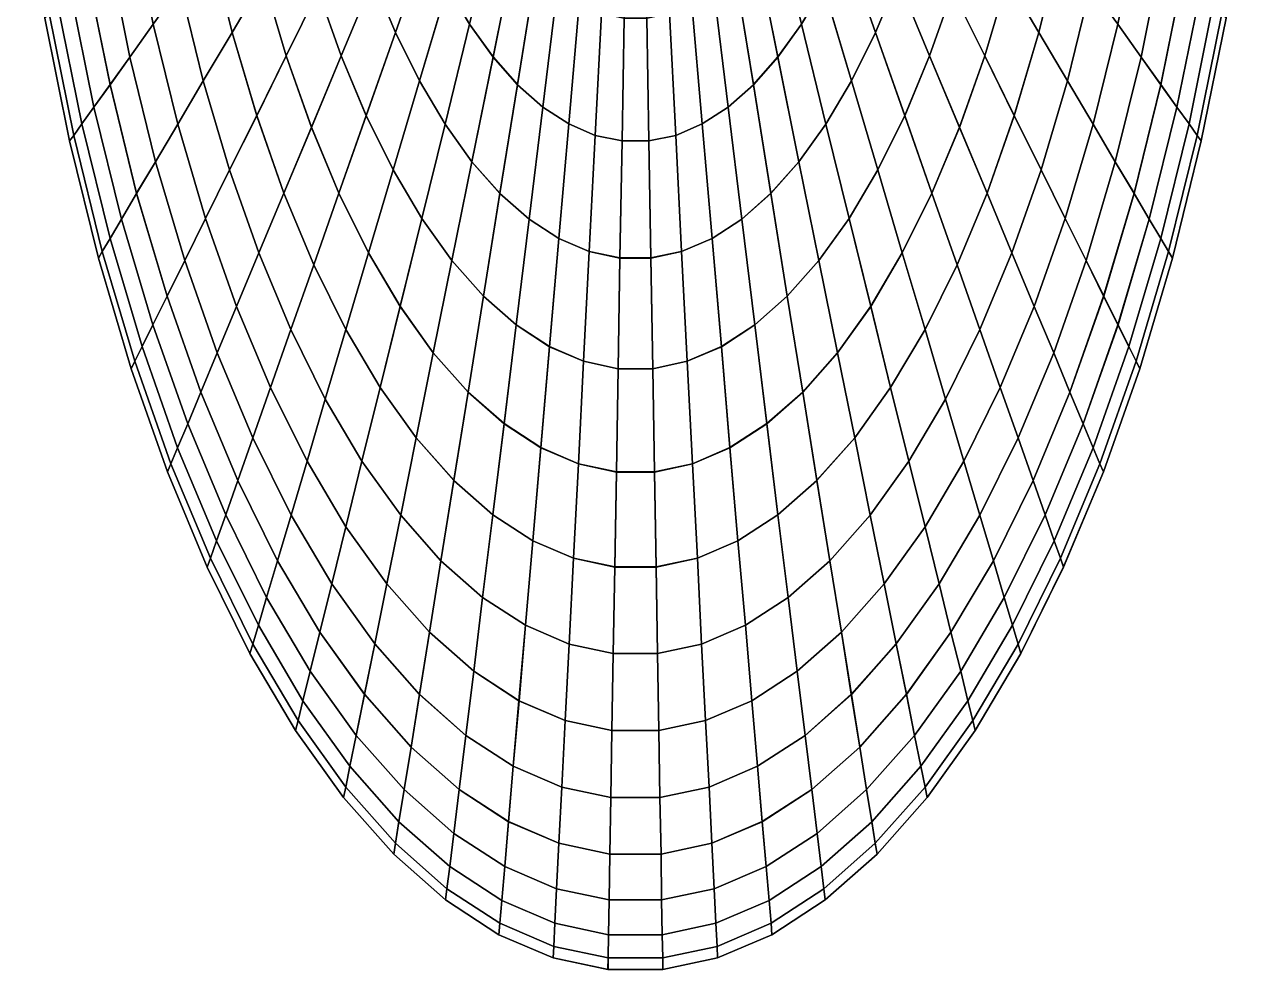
# Model space of a CAD drawing. Extents: x 1.41 to 2.01, y -0.74 to 0.76.
# Drawn here: x 1.426 to 1.992, y -0.737 to -0.299 of the extents above; entities that cross this region are included whole.
import ezdxf

# ---------------------------------------------------------------- set-up
doc = ezdxf.new("R2010")
doc.units = 0
doc.layers.add('HEART', color=12, linetype='CONTINUOUS')

msp = doc.modelspace()

# ---------------------------------------------------------------- meshes
at = {"layer": 'HEART'}
mesh = msp.add_polyface(dxfattribs=at)
corners = [(1.5528, -0.2517, 1.1195), (1.537, -0.2785, 1.171), (1.5475, -0.3139, 1.1912), (1.5623, -0.2839, 1.1388), (1.5277, -0.241, 1.1486), (1.5124, -0.2624, 1.2002), (1.5224, -0.3031, 1.2235), (1.5338, -0.3416, 1.2442), (1.5464, -0.3774, 1.2622), (1.5591, -0.347, 1.2089), (1.4984, -0.2819, 1.2528), (1.5091, -0.3255, 1.2767), (1.5213, -0.3667, 1.2976), (1.4892, -0.2362, 1.2262), (1.4762, -0.2509, 1.2789), (1.486, -0.2993, 1.3061), (1.4973, -0.3455, 1.3304), (1.5102, -0.3891, 1.3514), (1.4649, -0.2637, 1.3322), (1.4751, -0.3145, 1.3599), (1.487, -0.3629, 1.3845), (1.4553, -0.2745, 1.3859), (1.466, -0.3273, 1.414), (1.4783, -0.3776, 1.4386), (1.4476, -0.2832, 1.4397), (1.4585, -0.3376, 1.4681), (1.4713, -0.3894, 1.4927), (1.4385, -0.2268, 1.4084), (1.4325, -0.2321, 1.4616), (1.4417, -0.2899, 1.4933), (1.4529, -0.3454, 1.5218), (1.4284, -0.2357, 1.5145), (1.4378, -0.2943, 1.5464), (1.4492, -0.3507, 1.575), (1.4264, -0.2375, 1.5666), (1.4358, -0.2965, 1.5985), (1.4473, -0.3533, 1.6272), (1.4264, -0.2375, 1.6175), (1.4358, -0.2965, 1.6495), (1.4473, -0.3533, 1.6781), (1.4284, -0.2357, 1.6669), (1.4378, -0.2943, 1.6988), (1.4492, -0.3507, 1.7274), (1.4325, -0.2321, 1.7145), (1.4417, -0.2898, 1.7461), (1.4529, -0.3454, 1.7746), (1.4476, -0.2832, 1.7911), (1.4585, -0.3376, 1.8195), (1.4553, -0.2745, 1.8333), (1.466, -0.3272, 1.8615), (1.4783, -0.3775, 1.886), (1.4713, -0.3894, 1.844), (1.4649, -0.2637, 1.8724), (1.4751, -0.3145, 1.9002), (1.487, -0.3629, 1.9247), (1.4762, -0.2509, 1.908), (1.486, -0.2993, 1.9353), (1.4973, -0.3455, 1.9596), (1.4892, -0.2362, 1.9398), (1.4984, -0.2819, 1.9663), (1.5091, -0.3255, 1.9902), (1.5213, -0.3667, 2.0112), (1.5102, -0.3891, 1.9806), (1.5124, -0.2624, 1.993), (1.5224, -0.3031, 2.0163), (1.5338, -0.3415, 2.037), (1.5277, -0.2409, 2.0149), (1.537, -0.2784, 2.0373), (1.5475, -0.3139, 2.0575), (1.5591, -0.3469, 2.0753), (1.5464, -0.3774, 2.055), (1.5528, -0.2517, 2.0531), (1.5623, -0.2838, 2.0724)]
mesh.append_faces([[corners[k] for k in face] for face in [(0, 1, 2, 3), (4, 5, 6, 1), (1, 6, 7, 2), (2, 7, 8, 9), (5, 10, 11, 6), (6, 11, 12, 7), (13, 14, 15, 10), (10, 15, 16, 11), (11, 16, 17, 12), (14, 18, 19, 15), (15, 19, 20, 16), (18, 21, 22, 19), (19, 22, 23, 20), (21, 24, 25, 22), (22, 25, 26, 23), (27, 28, 29, 24), (24, 29, 30, 25), (28, 31, 32, 29), (29, 32, 33, 30), (31, 34, 35, 32), (32, 35, 36, 33), (34, 37, 38, 35), (35, 38, 39, 36), (37, 40, 41, 38), (38, 41, 42, 39), (40, 43, 44, 41), (41, 44, 45, 42), (44, 46, 47, 45), (46, 48, 49, 47), (47, 49, 50, 51), (48, 52, 53, 49), (49, 53, 54, 50), (52, 55, 56, 53), (53, 56, 57, 54), (55, 58, 59, 56), (56, 59, 60, 57), (57, 60, 61, 62), (59, 63, 64, 60), (60, 64, 65, 61), (63, 66, 67, 64), (64, 67, 68, 65), (65, 68, 69, 70), (67, 71, 72, 68)]])
mesh = msp.add_polyface(dxfattribs=at)
corners = [(1.6797, -0.2268, 0.9972), (1.6728, -0.2833, 1.0538), (1.6829, -0.2899, 1.0578), (1.6879, -0.2321, 1.0008), (1.6933, -0.2943, 1.0605), (1.6963, -0.2357, 1.0032), (1.7037, -0.2965, 1.0618), (1.7047, -0.2375, 1.0043), (1.7142, -0.2965, 1.0618), (1.7132, -0.2375, 1.0043), (1.6355, -0.2362, 1.0241), (1.622, -0.282, 1.0774), (1.6323, -0.2993, 1.0878), (1.6442, -0.2509, 1.0336), (1.6431, -0.3145, 1.0966), (1.6533, -0.2637, 1.0417), (1.6544, -0.3273, 1.1038), (1.6629, -0.2745, 1.0484), (1.6661, -0.3376, 1.1096), (1.6781, -0.3454, 1.1139), (1.6904, -0.3507, 1.1167), (1.7028, -0.3533, 1.1181), (1.6033, -0.241, 1.0519), (1.5877, -0.2785, 1.1036), (1.598, -0.3031, 1.1181), (1.6123, -0.2624, 1.0654), (1.6091, -0.3255, 1.1309), (1.6209, -0.3455, 1.1418), (1.6333, -0.3629, 1.1509), (1.6463, -0.3776, 1.1583), (1.5783, -0.2517, 1.0872), (1.5623, -0.2839, 1.1388), (1.5729, -0.3139, 1.156), (1.5845, -0.3416, 1.1712), (1.5969, -0.3667, 1.1842), (1.6102, -0.3891, 1.1952), (1.5475, -0.3139, 1.1912), (1.5591, -0.347, 1.2089), (1.5718, -0.3774, 1.2243), (1.5475, -0.3139, 2.0575), (1.5623, -0.2838, 2.0724), (1.5729, -0.3139, 2.0897), (1.5591, -0.3469, 2.0753), (1.5845, -0.3415, 2.1048), (1.5718, -0.3774, 2.0907), (1.5783, -0.2517, 2.0814), (1.5877, -0.2784, 2.0978), (1.598, -0.3031, 2.1124), (1.6091, -0.3255, 2.1251), (1.5969, -0.3667, 2.1179), (1.6209, -0.3455, 2.136), (1.6102, -0.3891, 2.1289), (1.6033, -0.2409, 2.0995), (1.6123, -0.2624, 2.113), (1.622, -0.2819, 2.125), (1.6323, -0.2993, 2.1354), (1.6431, -0.3144, 2.1442), (1.6333, -0.3629, 2.1451), (1.6544, -0.3272, 2.1515), (1.6463, -0.3775, 2.1525), (1.6355, -0.2362, 2.1176), (1.6442, -0.2509, 2.127), (1.6533, -0.2637, 2.1352), (1.6629, -0.2745, 2.1419), (1.6728, -0.2832, 2.1473), (1.6661, -0.3376, 2.1572), (1.6829, -0.2898, 2.1513), (1.6781, -0.3454, 2.1615), (1.6933, -0.2943, 2.154), (1.6904, -0.3507, 2.1643), (1.7037, -0.2965, 2.1553), (1.7028, -0.3533, 2.1657), (1.6879, -0.2321, 2.1322), (1.6963, -0.2357, 2.1346), (1.7047, -0.2375, 2.1358), (1.7132, -0.2375, 2.1358), (1.7142, -0.2965, 2.1553)]
mesh.append_faces([[corners[k] for k in face] for face in [(0, 1, 2, 3), (3, 2, 4, 5), (5, 4, 6, 7), (7, 6, 8, 9), (10, 11, 12, 13), (13, 12, 14, 15), (15, 14, 16, 17), (17, 16, 18, 1), (1, 18, 19, 2), (2, 19, 20, 4), (4, 20, 21, 6), (22, 23, 24, 25), (25, 24, 26, 11), (11, 26, 27, 12), (12, 27, 28, 14), (14, 28, 29, 16), (30, 31, 32, 23), (23, 32, 33, 24), (24, 33, 34, 26), (26, 34, 35, 27), (31, 36, 37, 32), (32, 37, 38, 33), (39, 40, 41, 42), (42, 41, 43, 44), (40, 45, 46, 41), (41, 46, 47, 43), (43, 47, 48, 49), (49, 48, 50, 51), (46, 52, 53, 47), (47, 53, 54, 48), (48, 54, 55, 50), (50, 55, 56, 57), (57, 56, 58, 59), (54, 60, 61, 55), (55, 61, 62, 56), (56, 62, 63, 58), (58, 63, 64, 65), (65, 64, 66, 67), (67, 66, 68, 69), (69, 68, 70, 71), (66, 72, 73, 68), (68, 73, 74, 70), (70, 74, 75, 76)]])
mesh = msp.add_polyface(dxfattribs=at)
corners = [(1.7132, -0.2375, 1.0043), (1.7142, -0.2965, 1.0618), (1.7247, -0.2943, 1.0605), (1.7217, -0.2357, 1.0032), (1.735, -0.2899, 1.0578), (1.73, -0.2321, 1.0008), (1.7452, -0.2833, 1.0538), (1.7382, -0.2268, 0.9972), (1.7037, -0.2965, 1.0618), (1.7028, -0.3533, 1.1181), (1.7152, -0.3533, 1.1181), (1.7276, -0.3507, 1.1167), (1.7398, -0.3454, 1.1139), (1.7518, -0.3376, 1.1096), (1.7635, -0.3273, 1.1038), (1.755, -0.2745, 1.0484), (1.7748, -0.3145, 1.0966), (1.7646, -0.2637, 1.0417), (1.7857, -0.2993, 1.0878), (1.7738, -0.2509, 1.0336), (1.796, -0.282, 1.0774), (1.7825, -0.2362, 1.0241), (1.7582, -0.3894, 1.1641), (1.7716, -0.3776, 1.1583), (1.7846, -0.3629, 1.1509), (1.7971, -0.3455, 1.1418), (1.8089, -0.3255, 1.1309), (1.82, -0.3031, 1.1181), (1.8056, -0.2624, 1.0654), (1.8303, -0.2785, 1.1036), (1.8146, -0.241, 1.0519), (1.8078, -0.3891, 1.1952), (1.821, -0.3667, 1.1842), (1.8335, -0.3416, 1.1712), (1.845, -0.3139, 1.156), (1.8556, -0.2839, 1.1388), (1.8397, -0.2517, 1.0872), (1.8461, -0.3774, 1.2243), (1.8588, -0.347, 1.209), (1.8461, -0.3774, 2.0907), (1.8335, -0.3415, 2.1048), (1.845, -0.3139, 2.0897), (1.8588, -0.3469, 2.0753), (1.8078, -0.3891, 2.1289), (1.797, -0.3455, 2.136), (1.8089, -0.3255, 2.1251), (1.821, -0.3667, 2.1179), (1.82, -0.3031, 2.1124), (1.8303, -0.2784, 2.0978), (1.8397, -0.2517, 2.0814), (1.8556, -0.2838, 2.0724), (1.7582, -0.3894, 2.1583), (1.7518, -0.3376, 2.1572), (1.7635, -0.3272, 2.1515), (1.7716, -0.3775, 2.1525), (1.7748, -0.3144, 2.1442), (1.7846, -0.3629, 2.1451), (1.7857, -0.2993, 2.1354), (1.796, -0.2819, 2.125), (1.8056, -0.2624, 2.113), (1.8146, -0.2409, 2.0995), (1.7028, -0.3533, 2.1657), (1.7037, -0.2965, 2.1553), (1.7142, -0.2965, 2.1553), (1.7152, -0.3533, 2.1657), (1.7247, -0.2943, 2.154), (1.7276, -0.3507, 2.1643), (1.735, -0.2898, 2.1513), (1.7398, -0.3454, 2.1615), (1.7452, -0.2832, 2.1473), (1.755, -0.2745, 2.1419), (1.7646, -0.2637, 2.1352), (1.7738, -0.2509, 2.127), (1.7824, -0.2362, 2.1176), (1.7132, -0.2375, 2.1358), (1.7217, -0.2357, 2.1346), (1.73, -0.2321, 2.1322)]
mesh.append_faces([[corners[k] for k in face] for face in [(0, 1, 2, 3), (3, 2, 4, 5), (5, 4, 6, 7), (8, 9, 10, 1), (1, 10, 11, 2), (2, 11, 12, 4), (4, 12, 13, 6), (6, 13, 14, 15), (15, 14, 16, 17), (17, 16, 18, 19), (19, 18, 20, 21), (13, 22, 23, 14), (14, 23, 24, 16), (16, 24, 25, 18), (18, 25, 26, 20), (20, 26, 27, 28), (28, 27, 29, 30), (25, 31, 32, 26), (26, 32, 33, 27), (27, 33, 34, 29), (29, 34, 35, 36), (33, 37, 38, 34), (39, 40, 41, 42), (43, 44, 45, 46), (46, 45, 47, 40), (40, 47, 48, 41), (41, 48, 49, 50), (51, 52, 53, 54), (54, 53, 55, 56), (56, 55, 57, 44), (44, 57, 58, 45), (45, 58, 59, 47), (47, 59, 60, 48), (61, 62, 63, 64), (64, 63, 65, 66), (66, 65, 67, 68), (68, 67, 69, 52), (52, 69, 70, 53), (53, 70, 71, 55), (55, 71, 72, 57), (57, 72, 73, 58), (63, 74, 75, 65), (65, 75, 76, 67)]])
mesh = msp.add_polyface(dxfattribs=at)
corners = [(1.845, -0.3139, 1.156), (1.8588, -0.347, 1.209), (1.8705, -0.3139, 1.1912), (1.8556, -0.2839, 1.1388), (1.881, -0.2785, 1.171), (1.8651, -0.2517, 1.1195), (1.8716, -0.3774, 1.2622), (1.8842, -0.3416, 1.2442), (1.8956, -0.3031, 1.2235), (1.9056, -0.2624, 1.2002), (1.8902, -0.241, 1.1486), (1.8966, -0.3667, 1.2976), (1.9088, -0.3255, 1.2767), (1.9195, -0.2819, 1.2528), (1.9077, -0.3891, 1.3514), (1.9206, -0.3455, 1.3304), (1.932, -0.2993, 1.3061), (1.9418, -0.2509, 1.2789), (1.9288, -0.2362, 1.2263), (1.9309, -0.3629, 1.3845), (1.9428, -0.3145, 1.3599), (1.9531, -0.2637, 1.3322), (1.9396, -0.3776, 1.4386), (1.952, -0.3273, 1.414), (1.9626, -0.2745, 1.3859), (1.9594, -0.3376, 1.4681), (1.9704, -0.2832, 1.4397), (1.965, -0.3454, 1.5218), (1.9762, -0.2899, 1.4933), (1.9688, -0.3507, 1.575), (1.9801, -0.2943, 1.5464), (1.9895, -0.2357, 1.5145), (1.9855, -0.2321, 1.4616), (1.9706, -0.3533, 1.6272), (1.9821, -0.2965, 1.5985), (1.9916, -0.2375, 1.5666), (1.9706, -0.3533, 1.6781), (1.9821, -0.2965, 1.6495), (1.9916, -0.2375, 1.6175), (1.9688, -0.3507, 1.7274), (1.9801, -0.2943, 1.6988), (1.9895, -0.2357, 1.6669), (1.965, -0.3454, 1.7747), (1.9762, -0.2898, 1.7461), (1.9855, -0.2321, 1.7145), (1.9594, -0.3376, 1.8195), (1.9704, -0.2832, 1.7911), (1.9466, -0.3894, 1.844), (1.9396, -0.3775, 1.886), (1.952, -0.3272, 1.8615), (1.9626, -0.2745, 1.8333), (1.9309, -0.3629, 1.9247), (1.9428, -0.3145, 1.9002), (1.9531, -0.2637, 1.8724), (1.9206, -0.3455, 1.9596), (1.932, -0.2993, 1.9353), (1.9418, -0.2509, 1.908), (1.9077, -0.3891, 1.9806), (1.8966, -0.3667, 2.0112), (1.9088, -0.3255, 1.9902), (1.9195, -0.2819, 1.9663), (1.9288, -0.2362, 1.9398), (1.8842, -0.3415, 2.037), (1.8956, -0.3031, 2.0163), (1.9056, -0.2624, 1.993), (1.8716, -0.3774, 2.055), (1.8588, -0.3469, 2.0753), (1.8705, -0.3139, 2.0575), (1.881, -0.2784, 2.0373), (1.8902, -0.2409, 2.0149), (1.845, -0.3139, 2.0897), (1.8556, -0.2838, 2.0724), (1.8651, -0.2517, 2.0531)]
mesh.append_faces([[corners[k] for k in face] for face in [(0, 1, 2, 3), (3, 2, 4, 5), (1, 6, 7, 2), (2, 7, 8, 4), (4, 8, 9, 10), (7, 11, 12, 8), (8, 12, 13, 9), (11, 14, 15, 12), (12, 15, 16, 13), (13, 16, 17, 18), (15, 19, 20, 16), (16, 20, 21, 17), (19, 22, 23, 20), (20, 23, 24, 21), (23, 25, 26, 24), (25, 27, 28, 26), (27, 29, 30, 28), (28, 30, 31, 32), (29, 33, 34, 30), (30, 34, 35, 31), (33, 36, 37, 34), (34, 37, 38, 35), (36, 39, 40, 37), (37, 40, 41, 38), (39, 42, 43, 40), (40, 43, 44, 41), (42, 45, 46, 43), (47, 48, 49, 45), (45, 49, 50, 46), (48, 51, 52, 49), (49, 52, 53, 50), (51, 54, 55, 52), (52, 55, 56, 53), (57, 58, 59, 54), (54, 59, 60, 55), (55, 60, 61, 56), (58, 62, 63, 59), (59, 63, 64, 60), (65, 66, 67, 62), (62, 67, 68, 63), (63, 68, 69, 64), (66, 70, 71, 67), (67, 71, 72, 68)]])
mesh = msp.add_polyface(dxfattribs=at)
corners = [(1.6544, -0.3273, 1.1038), (1.6463, -0.3776, 1.1583), (1.6598, -0.3894, 1.1641), (1.6661, -0.3376, 1.1096), (1.6736, -0.3984, 1.1684), (1.6781, -0.3454, 1.1139), (1.6876, -0.4044, 1.1712), (1.6904, -0.3507, 1.1167), (1.7018, -0.4075, 1.1726), (1.7028, -0.3533, 1.1181), (1.6209, -0.3455, 1.1418), (1.6102, -0.3891, 1.1952), (1.6241, -0.4086, 1.2043), (1.6333, -0.3629, 1.1509), (1.6387, -0.4251, 1.2116), (1.6538, -0.4384, 1.2172), (1.6693, -0.4485, 1.2213), (1.685, -0.4552, 1.224), (1.701, -0.4586, 1.2253), (1.717, -0.4586, 1.2253), (1.7161, -0.4075, 1.1726), (1.5845, -0.3416, 1.1712), (1.5718, -0.3774, 1.2243), (1.5855, -0.4051, 1.2373), (1.5969, -0.3667, 1.1842), (1.6001, -0.4298, 1.2481), (1.6155, -0.4513, 1.2568), (1.6316, -0.4694, 1.2637), (1.6482, -0.4841, 1.2689), (1.6652, -0.4952, 1.2726), (1.5602, -0.4105, 1.2774), (1.5751, -0.4405, 1.2901), (1.5909, -0.4673, 1.3003), (1.6076, -0.4906, 1.3084), (1.5496, -0.4405, 1.3305), (1.5655, -0.4727, 1.3425), (1.5825, -0.5013, 1.3521), (1.5496, -0.4405, 2.044), (1.5602, -0.4105, 2.0702), (1.5751, -0.4405, 2.0829), (1.5655, -0.4727, 2.0561), (1.5909, -0.4673, 2.0931), (1.5825, -0.5013, 2.0656), (1.5718, -0.3774, 2.0907), (1.5855, -0.4051, 2.1037), (1.6001, -0.4297, 2.1144), (1.6155, -0.4512, 2.1232), (1.6076, -0.4906, 2.1013), (1.5845, -0.3415, 2.1048), (1.5969, -0.3667, 2.1179), (1.6102, -0.3891, 2.1289), (1.6241, -0.4086, 2.138), (1.6387, -0.425, 2.1452), (1.6316, -0.4694, 2.13), (1.6538, -0.4384, 2.1509), (1.6482, -0.484, 2.1352), (1.6693, -0.4484, 2.155), (1.6652, -0.4951, 2.139), (1.6209, -0.3455, 2.136), (1.6333, -0.3629, 2.1451), (1.6463, -0.3775, 2.1525), (1.6598, -0.3894, 2.1583), (1.6736, -0.3984, 2.1626), (1.6876, -0.4044, 2.1654), (1.685, -0.4552, 2.1576), (1.7018, -0.4074, 2.1668), (1.701, -0.4586, 2.1589), (1.6544, -0.3272, 2.1515), (1.6661, -0.3376, 2.1572), (1.6781, -0.3454, 2.1615), (1.6904, -0.3507, 2.1643), (1.7028, -0.3533, 2.1657)]
mesh.append_faces([[corners[k] for k in face] for face in [(0, 1, 2, 3), (3, 2, 4, 5), (5, 4, 6, 7), (7, 6, 8, 9), (10, 11, 12, 13), (13, 12, 14, 1), (1, 14, 15, 2), (2, 15, 16, 4), (4, 16, 17, 6), (6, 17, 18, 8), (8, 18, 19, 20), (21, 22, 23, 24), (24, 23, 25, 11), (11, 25, 26, 12), (12, 26, 27, 14), (14, 27, 28, 15), (15, 28, 29, 16), (22, 30, 31, 23), (23, 31, 32, 25), (25, 32, 33, 26), (30, 34, 35, 31), (31, 35, 36, 32), (37, 38, 39, 40), (40, 39, 41, 42), (38, 43, 44, 39), (39, 44, 45, 41), (41, 45, 46, 47), (43, 48, 49, 44), (44, 49, 50, 45), (45, 50, 51, 46), (46, 51, 52, 53), (53, 52, 54, 55), (55, 54, 56, 57), (50, 58, 59, 51), (51, 59, 60, 52), (52, 60, 61, 54), (54, 61, 62, 56), (56, 62, 63, 64), (64, 63, 65, 66), (60, 67, 68, 61), (61, 68, 69, 62), (62, 69, 70, 63), (63, 70, 71, 65)]])
mesh = msp.add_polyface(dxfattribs=at)
corners = [(1.8461, -0.3774, 1.2243), (1.8578, -0.4105, 1.2774), (1.8716, -0.3774, 1.2622), (1.8588, -0.347, 1.209), (1.8683, -0.4405, 1.3305), (1.8831, -0.4051, 1.3156), (1.8966, -0.3667, 1.2976), (1.8842, -0.3416, 1.2442), (1.8524, -0.4727, 1.3425), (1.8609, -0.5013, 1.3947), (1.8777, -0.4673, 1.3834), (1.8934, -0.4298, 1.369), (1.9077, -0.3891, 1.3514), (1.886, -0.4906, 1.4363), (1.9024, -0.4512, 1.4226), (1.9174, -0.4086, 1.4053), (1.9309, -0.3629, 1.3845), (1.9206, -0.3455, 1.3304), (1.9099, -0.4694, 1.476), (1.9256, -0.425, 1.4593), (1.9396, -0.3776, 1.4386), (1.9161, -0.4841, 1.5294), (1.9322, -0.4384, 1.5131), (1.9466, -0.3894, 1.4927), (1.9594, -0.3376, 1.4681), (1.952, -0.3273, 1.414), (1.9207, -0.4952, 1.5824), (1.9371, -0.4484, 1.5665), (1.9519, -0.3984, 1.5464), (1.965, -0.3454, 1.5218), (1.9405, -0.4552, 1.6195), (1.9555, -0.4044, 1.5994), (1.9688, -0.3507, 1.575), (1.9422, -0.4586, 1.6715), (1.9573, -0.4075, 1.6516), (1.9706, -0.3533, 1.6272), (1.9422, -0.4586, 1.7225), (1.9573, -0.4075, 1.7025), (1.9706, -0.3533, 1.6781), (1.9405, -0.4552, 1.7719), (1.9555, -0.4044, 1.7519), (1.9688, -0.3507, 1.7274), (1.9371, -0.4484, 1.8194), (1.9519, -0.3984, 1.7992), (1.965, -0.3454, 1.7747), (1.9207, -0.4952, 1.8353), (1.9161, -0.4841, 1.8808), (1.9321, -0.4384, 1.8645), (1.9466, -0.3894, 1.844), (1.9594, -0.3376, 1.8195), (1.9099, -0.4694, 1.9235), (1.9255, -0.425, 1.9067), (1.9396, -0.3775, 1.886), (1.9024, -0.4512, 1.9628), (1.9174, -0.4086, 1.9456), (1.9309, -0.3629, 1.9247), (1.8859, -0.4906, 1.9765), (1.8777, -0.4673, 2.0126), (1.8934, -0.4298, 1.9982), (1.9077, -0.3891, 1.9806), (1.9206, -0.3455, 1.9596), (1.8609, -0.5013, 2.0239), (1.8524, -0.4727, 2.0561), (1.8683, -0.4405, 2.044), (1.8831, -0.4051, 2.0291), (1.8966, -0.3667, 2.0112), (1.8578, -0.4105, 2.0702), (1.8716, -0.3774, 2.055), (1.8842, -0.3415, 2.037), (1.8461, -0.3774, 2.0907), (1.8588, -0.3469, 2.0753)]
mesh.append_faces([[corners[k] for k in face] for face in [(0, 1, 2, 3), (1, 4, 5, 2), (2, 5, 6, 7), (8, 9, 10, 4), (4, 10, 11, 5), (5, 11, 12, 6), (10, 13, 14, 11), (11, 14, 15, 12), (12, 15, 16, 17), (14, 18, 19, 15), (15, 19, 20, 16), (18, 21, 22, 19), (19, 22, 23, 20), (20, 23, 24, 25), (21, 26, 27, 22), (22, 27, 28, 23), (23, 28, 29, 24), (27, 30, 31, 28), (28, 31, 32, 29), (30, 33, 34, 31), (31, 34, 35, 32), (33, 36, 37, 34), (34, 37, 38, 35), (36, 39, 40, 37), (37, 40, 41, 38), (39, 42, 43, 40), (40, 43, 44, 41), (45, 46, 47, 42), (42, 47, 48, 43), (43, 48, 49, 44), (46, 50, 51, 47), (47, 51, 52, 48), (50, 53, 54, 51), (51, 54, 55, 52), (56, 57, 58, 53), (53, 58, 59, 54), (54, 59, 60, 55), (61, 62, 63, 57), (57, 63, 64, 58), (58, 64, 65, 59), (63, 66, 67, 64), (64, 67, 68, 65), (66, 69, 70, 67)]])
mesh = msp.add_polyface(dxfattribs=at)
corners = [(1.5591, -0.347, 1.2089), (1.5464, -0.3774, 1.2622), (1.5602, -0.4105, 1.2774), (1.5718, -0.3774, 1.2243), (1.5338, -0.3416, 1.2442), (1.5213, -0.3667, 1.2976), (1.5348, -0.4051, 1.3156), (1.5496, -0.4405, 1.3305), (1.5102, -0.3891, 1.3514), (1.5245, -0.4298, 1.369), (1.5402, -0.4673, 1.3834), (1.5571, -0.5013, 1.3947), (1.5655, -0.4727, 1.3425), (1.4973, -0.3455, 1.3304), (1.487, -0.3629, 1.3845), (1.5006, -0.4086, 1.4053), (1.5156, -0.4513, 1.4226), (1.532, -0.4906, 1.4363), (1.4783, -0.3776, 1.4386), (1.4924, -0.4251, 1.4593), (1.508, -0.4694, 1.476), (1.4713, -0.3894, 1.4927), (1.4858, -0.4384, 1.5131), (1.5019, -0.4841, 1.5294), (1.4585, -0.3376, 1.4681), (1.4529, -0.3454, 1.5218), (1.466, -0.3984, 1.5464), (1.4808, -0.4484, 1.5665), (1.4972, -0.4952, 1.5824), (1.4492, -0.3507, 1.575), (1.4624, -0.4044, 1.5994), (1.4775, -0.4552, 1.6195), (1.4473, -0.3533, 1.6272), (1.4606, -0.4075, 1.6516), (1.4758, -0.4586, 1.6715), (1.4473, -0.3533, 1.6781), (1.4606, -0.4075, 1.7025), (1.4758, -0.4586, 1.7225), (1.4492, -0.3507, 1.7274), (1.4624, -0.4044, 1.7519), (1.4774, -0.4552, 1.7719), (1.4529, -0.3454, 1.7746), (1.466, -0.3984, 1.7992), (1.4808, -0.4484, 1.8194), (1.4585, -0.3376, 1.8195), (1.4713, -0.3894, 1.844), (1.4858, -0.4384, 1.8645), (1.5019, -0.4841, 1.8808), (1.4972, -0.4952, 1.8353), (1.4783, -0.3775, 1.886), (1.4924, -0.425, 1.9067), (1.508, -0.4694, 1.9235), (1.487, -0.3629, 1.9247), (1.5006, -0.4086, 1.9456), (1.5156, -0.4512, 1.9628), (1.4973, -0.3455, 1.9596), (1.5102, -0.3891, 1.9806), (1.5245, -0.4298, 1.9982), (1.5402, -0.4673, 2.0126), (1.532, -0.4906, 1.9765), (1.5213, -0.3667, 2.0112), (1.5348, -0.4051, 2.0291), (1.5496, -0.4405, 2.044), (1.5655, -0.4727, 2.0561), (1.5571, -0.5013, 2.0239), (1.5338, -0.3415, 2.037), (1.5464, -0.3774, 2.055), (1.5602, -0.4105, 2.0702), (1.5591, -0.3469, 2.0753), (1.5718, -0.3774, 2.0907)]
mesh.append_faces([[corners[k] for k in face] for face in [(0, 1, 2, 3), (4, 5, 6, 1), (1, 6, 7, 2), (5, 8, 9, 6), (6, 9, 10, 7), (7, 10, 11, 12), (13, 14, 15, 8), (8, 15, 16, 9), (9, 16, 17, 10), (14, 18, 19, 15), (15, 19, 20, 16), (18, 21, 22, 19), (19, 22, 23, 20), (24, 25, 26, 21), (21, 26, 27, 22), (22, 27, 28, 23), (25, 29, 30, 26), (26, 30, 31, 27), (29, 32, 33, 30), (30, 33, 34, 31), (32, 35, 36, 33), (33, 36, 37, 34), (35, 38, 39, 36), (36, 39, 40, 37), (38, 41, 42, 39), (39, 42, 43, 40), (41, 44, 45, 42), (42, 45, 46, 43), (43, 46, 47, 48), (45, 49, 50, 46), (46, 50, 51, 47), (49, 52, 53, 50), (50, 53, 54, 51), (52, 55, 56, 53), (53, 56, 57, 54), (54, 57, 58, 59), (56, 60, 61, 57), (57, 61, 62, 58), (58, 62, 63, 64), (60, 65, 66, 61), (61, 66, 67, 62), (66, 68, 69, 67)]])
mesh = msp.add_polyface(dxfattribs=at)
corners = [(1.7028, -0.3533, 1.1181), (1.7018, -0.4075, 1.1726), (1.7161, -0.4075, 1.1726), (1.7152, -0.3533, 1.1181), (1.7303, -0.4044, 1.1712), (1.7276, -0.3507, 1.1167), (1.7444, -0.3984, 1.1684), (1.7398, -0.3454, 1.1139), (1.7582, -0.3894, 1.1641), (1.7518, -0.3376, 1.1096), (1.717, -0.4586, 1.2253), (1.7329, -0.4552, 1.224), (1.7487, -0.4485, 1.2213), (1.7642, -0.4384, 1.2172), (1.7792, -0.4251, 1.2116), (1.7716, -0.3776, 1.1583), (1.7938, -0.4086, 1.2043), (1.7846, -0.3629, 1.1509), (1.8078, -0.3891, 1.1952), (1.7971, -0.3455, 1.1418), (1.7527, -0.4952, 1.2726), (1.7698, -0.4841, 1.2689), (1.7864, -0.4694, 1.2637), (1.8024, -0.4513, 1.2568), (1.8178, -0.4298, 1.2481), (1.8324, -0.4051, 1.2373), (1.821, -0.3667, 1.1842), (1.8461, -0.3774, 1.2243), (1.8335, -0.3416, 1.1712), (1.8104, -0.4906, 1.3084), (1.827, -0.4673, 1.3003), (1.8429, -0.4405, 1.2901), (1.8578, -0.4105, 1.2774), (1.8524, -0.4727, 1.3425), (1.8683, -0.4405, 1.3305), (1.8354, -0.5013, 2.0656), (1.827, -0.4673, 2.0931), (1.8429, -0.4405, 2.0829), (1.8524, -0.4727, 2.0561), (1.8578, -0.4105, 2.0702), (1.8683, -0.4405, 2.044), (1.8104, -0.4906, 2.1013), (1.8024, -0.4512, 2.1232), (1.8178, -0.4297, 2.1144), (1.8324, -0.4051, 2.1037), (1.8461, -0.3774, 2.0907), (1.7527, -0.4951, 2.139), (1.7487, -0.4484, 2.155), (1.7642, -0.4384, 2.1509), (1.7698, -0.484, 2.1352), (1.7792, -0.425, 2.1452), (1.7864, -0.4694, 2.13), (1.7938, -0.4086, 2.138), (1.8078, -0.3891, 2.1289), (1.821, -0.3667, 2.1179), (1.8335, -0.3415, 2.1048), (1.701, -0.4586, 2.1589), (1.7018, -0.4074, 2.1668), (1.7161, -0.4074, 2.1668), (1.717, -0.4586, 2.1589), (1.7303, -0.4044, 2.1654), (1.7329, -0.4552, 2.1576), (1.7444, -0.3984, 2.1626), (1.7582, -0.3894, 2.1583), (1.7716, -0.3775, 2.1525), (1.7846, -0.3629, 2.1451), (1.797, -0.3455, 2.136), (1.7028, -0.3533, 2.1657), (1.7152, -0.3533, 2.1657), (1.7276, -0.3507, 2.1643), (1.7398, -0.3454, 2.1615), (1.7518, -0.3376, 2.1572)]
mesh.append_faces([[corners[k] for k in face] for face in [(0, 1, 2, 3), (3, 2, 4, 5), (5, 4, 6, 7), (7, 6, 8, 9), (2, 10, 11, 4), (4, 11, 12, 6), (6, 12, 13, 8), (8, 13, 14, 15), (15, 14, 16, 17), (17, 16, 18, 19), (12, 20, 21, 13), (13, 21, 22, 14), (14, 22, 23, 16), (16, 23, 24, 18), (18, 24, 25, 26), (26, 25, 27, 28), (23, 29, 30, 24), (24, 30, 31, 25), (25, 31, 32, 27), (31, 33, 34, 32), (35, 36, 37, 38), (38, 37, 39, 40), (41, 42, 43, 36), (36, 43, 44, 37), (37, 44, 45, 39), (46, 47, 48, 49), (49, 48, 50, 51), (51, 50, 52, 42), (42, 52, 53, 43), (43, 53, 54, 44), (44, 54, 55, 45), (56, 57, 58, 59), (59, 58, 60, 61), (61, 60, 62, 47), (47, 62, 63, 48), (48, 63, 64, 50), (50, 64, 65, 52), (52, 65, 66, 53), (57, 67, 68, 58), (58, 68, 69, 60), (60, 69, 70, 62), (62, 70, 71, 63)]])
mesh = msp.add_polyface(dxfattribs=at)
corners = [(1.701, -0.4586, 1.2253), (1.7002, -0.5064, 1.2762), (1.7178, -0.5064, 1.2762), (1.717, -0.4586, 1.2253), (1.7353, -0.5026, 1.275), (1.7329, -0.4552, 1.224), (1.7527, -0.4952, 1.2726), (1.7487, -0.4485, 1.2213), (1.6994, -0.5504, 1.3255), (1.7185, -0.5504, 1.3255), (1.7376, -0.5463, 1.3245), (1.7564, -0.5382, 1.3225), (1.7749, -0.5262, 1.3193), (1.7698, -0.4841, 1.2689), (1.7929, -0.5103, 1.3147), (1.7864, -0.4694, 1.2637), (1.8104, -0.4906, 1.3084), (1.8024, -0.4513, 1.2568), (1.7192, -0.5903, 1.3737), (1.7396, -0.586, 1.3729), (1.7598, -0.5773, 1.3713), (1.7796, -0.5644, 1.3687), (1.7989, -0.5474, 1.3648), (1.8176, -0.5263, 1.3594), (1.8354, -0.5013, 1.3521), (1.827, -0.4673, 1.3003), (1.8524, -0.4727, 1.3425), (1.8429, -0.4405, 1.2901), (1.7628, -0.6122, 1.4195), (1.7838, -0.5985, 1.4175), (1.8042, -0.5805, 1.4144), (1.824, -0.5581, 1.4098), (1.8429, -0.5317, 1.4034), (1.8089, -0.6093, 1.4637), (1.8296, -0.5858, 1.46), (1.8494, -0.5581, 1.4546), (1.8088, -0.6092, 2.0039), (1.8042, -0.5804, 2.0435), (1.824, -0.5581, 2.039), (1.8296, -0.5858, 2.0003), (1.8429, -0.5317, 2.0326), (1.8494, -0.5581, 1.9948), (1.7628, -0.6122, 2.0486), (1.7598, -0.5773, 2.0849), (1.7796, -0.5644, 2.0823), (1.7838, -0.5985, 2.0467), (1.7989, -0.5474, 2.0784), (1.8176, -0.5263, 2.0729), (1.8354, -0.5013, 2.0656), (1.7192, -0.5903, 2.0873), (1.7185, -0.5503, 2.1183), (1.7376, -0.5463, 2.1174), (1.7396, -0.586, 2.0865), (1.7564, -0.5382, 2.1153), (1.7749, -0.5262, 2.1121), (1.7929, -0.5102, 2.1075), (1.8104, -0.4906, 2.1013), (1.827, -0.4673, 2.0931), (1.6994, -0.5503, 2.1183), (1.7002, -0.5063, 2.1425), (1.7178, -0.5063, 2.1425), (1.7353, -0.5026, 2.1414), (1.7527, -0.4951, 2.139), (1.7698, -0.484, 2.1352), (1.7864, -0.4694, 2.13), (1.8024, -0.4512, 2.1232), (1.701, -0.4586, 2.1589), (1.717, -0.4586, 2.1589), (1.7329, -0.4552, 2.1576), (1.7487, -0.4484, 2.155)]
mesh.append_faces([[corners[k] for k in face] for face in [(0, 1, 2, 3), (3, 2, 4, 5), (5, 4, 6, 7), (1, 8, 9, 2), (2, 9, 10, 4), (4, 10, 11, 6), (6, 11, 12, 13), (13, 12, 14, 15), (15, 14, 16, 17), (9, 18, 19, 10), (10, 19, 20, 11), (11, 20, 21, 12), (12, 21, 22, 14), (14, 22, 23, 16), (16, 23, 24, 25), (25, 24, 26, 27), (20, 28, 29, 21), (21, 29, 30, 22), (22, 30, 31, 23), (23, 31, 32, 24), (30, 33, 34, 31), (31, 34, 35, 32), (36, 37, 38, 39), (39, 38, 40, 41), (42, 43, 44, 45), (45, 44, 46, 37), (37, 46, 47, 38), (38, 47, 48, 40), (49, 50, 51, 52), (52, 51, 53, 43), (43, 53, 54, 44), (44, 54, 55, 46), (46, 55, 56, 47), (47, 56, 57, 48), (58, 59, 60, 50), (50, 60, 61, 51), (51, 61, 62, 53), (53, 62, 63, 54), (54, 63, 64, 55), (55, 64, 65, 56), (59, 66, 67, 60), (60, 67, 68, 61), (61, 68, 69, 62)]])
mesh = msp.add_polyface(dxfattribs=at)
corners = [(1.5655, -0.4727, 1.3425), (1.5571, -0.5013, 1.3947), (1.575, -0.5317, 1.4034), (1.5825, -0.5013, 1.3521), (1.5402, -0.4673, 1.3834), (1.532, -0.4906, 1.4363), (1.5497, -0.5263, 1.4468), (1.5685, -0.5581, 1.4546), (1.5156, -0.4513, 1.4226), (1.508, -0.4694, 1.476), (1.5251, -0.5103, 1.4891), (1.5434, -0.5474, 1.4988), (1.563, -0.5805, 1.5057), (1.5836, -0.6093, 1.5103), (1.5884, -0.5858, 1.46), (1.5019, -0.4841, 1.5294), (1.5195, -0.5262, 1.5418), (1.5384, -0.5644, 1.5508), (1.5586, -0.5985, 1.5569), (1.4972, -0.4952, 1.5824), (1.5152, -0.5382, 1.5943), (1.5346, -0.5773, 1.6027), (1.5552, -0.6122, 1.6082), (1.4808, -0.4484, 1.5665), (1.4775, -0.4552, 1.6195), (1.4941, -0.5026, 1.6351), (1.5124, -0.5463, 1.6466), (1.532, -0.586, 1.6545), (1.553, -0.6213, 1.6595), (1.4758, -0.4586, 1.6715), (1.4926, -0.5063, 1.687), (1.5109, -0.5504, 1.6983), (1.5307, -0.5903, 1.706), (1.4758, -0.4586, 1.7225), (1.4926, -0.5063, 1.7379), (1.5109, -0.5504, 1.7492), (1.5307, -0.5903, 1.757), (1.4774, -0.4552, 1.7719), (1.4941, -0.5026, 1.7875), (1.5124, -0.5463, 1.799), (1.532, -0.586, 1.8069), (1.4808, -0.4484, 1.8194), (1.4972, -0.4952, 1.8353), (1.5152, -0.5382, 1.8472), (1.5346, -0.5773, 1.8555), (1.5552, -0.6122, 1.861), (1.553, -0.6213, 1.8119), (1.5019, -0.4841, 1.8808), (1.5195, -0.5262, 1.8932), (1.5384, -0.5644, 1.9022), (1.5586, -0.5985, 1.9082), (1.508, -0.4694, 1.9235), (1.5251, -0.5103, 1.9365), (1.5434, -0.5474, 1.9462), (1.563, -0.5804, 1.9531), (1.5156, -0.4512, 1.9628), (1.532, -0.4906, 1.9765), (1.5497, -0.5263, 1.9871), (1.5685, -0.5581, 1.9948), (1.5884, -0.5858, 2.0003), (1.5836, -0.6092, 1.9577), (1.5402, -0.4673, 2.0126), (1.5571, -0.5013, 2.0239), (1.575, -0.5317, 2.0326), (1.5655, -0.4727, 2.0561), (1.5825, -0.5013, 2.0656)]
mesh.append_faces([[corners[k] for k in face] for face in [(0, 1, 2, 3), (4, 5, 6, 1), (1, 6, 7, 2), (8, 9, 10, 5), (5, 10, 11, 6), (6, 11, 12, 7), (7, 12, 13, 14), (9, 15, 16, 10), (10, 16, 17, 11), (11, 17, 18, 12), (15, 19, 20, 16), (16, 20, 21, 17), (17, 21, 22, 18), (23, 24, 25, 19), (19, 25, 26, 20), (20, 26, 27, 21), (21, 27, 28, 22), (24, 29, 30, 25), (25, 30, 31, 26), (26, 31, 32, 27), (29, 33, 34, 30), (30, 34, 35, 31), (31, 35, 36, 32), (33, 37, 38, 34), (34, 38, 39, 35), (35, 39, 40, 36), (37, 41, 42, 38), (38, 42, 43, 39), (39, 43, 44, 40), (40, 44, 45, 46), (42, 47, 48, 43), (43, 48, 49, 44), (44, 49, 50, 45), (47, 51, 52, 48), (48, 52, 53, 49), (49, 53, 54, 50), (51, 55, 56, 52), (52, 56, 57, 53), (53, 57, 58, 54), (54, 58, 59, 60), (56, 61, 62, 57), (57, 62, 63, 58), (62, 64, 65, 63)]])
mesh = msp.add_polyface(dxfattribs=at)
corners = [(1.6693, -0.4485, 1.2213), (1.6652, -0.4952, 1.2726), (1.6826, -0.5026, 1.275), (1.685, -0.4552, 1.224), (1.7002, -0.5064, 1.2762), (1.701, -0.4586, 1.2253), (1.6155, -0.4513, 1.2568), (1.6076, -0.4906, 1.3084), (1.625, -0.5103, 1.3147), (1.6316, -0.4694, 1.2637), (1.643, -0.5262, 1.3193), (1.6482, -0.4841, 1.2689), (1.6615, -0.5382, 1.3225), (1.6804, -0.5463, 1.3245), (1.6994, -0.5504, 1.3255), (1.5909, -0.4673, 1.3003), (1.5825, -0.5013, 1.3521), (1.6004, -0.5263, 1.3594), (1.619, -0.5474, 1.3648), (1.6383, -0.5644, 1.3687), (1.6582, -0.5773, 1.3713), (1.6783, -0.586, 1.3729), (1.6987, -0.5903, 1.3737), (1.7192, -0.5903, 1.3737), (1.7185, -0.5504, 1.3255), (1.575, -0.5317, 1.4034), (1.594, -0.5581, 1.4098), (1.6137, -0.5805, 1.4144), (1.6342, -0.5985, 1.4175), (1.6552, -0.6122, 1.4195), (1.6765, -0.6213, 1.4206), (1.5685, -0.5581, 1.4546), (1.5884, -0.5858, 1.46), (1.6091, -0.6093, 1.4637), (1.5685, -0.5581, 1.9948), (1.575, -0.5317, 2.0326), (1.594, -0.5581, 2.039), (1.5884, -0.5858, 2.0003), (1.6137, -0.5804, 2.0435), (1.6091, -0.6092, 2.0039), (1.6342, -0.5985, 2.0467), (1.6305, -0.6282, 2.0063), (1.5825, -0.5013, 2.0656), (1.6004, -0.5263, 2.0729), (1.619, -0.5474, 2.0784), (1.6383, -0.5644, 2.0823), (1.6582, -0.5773, 2.0849), (1.6551, -0.6122, 2.0486), (1.6783, -0.586, 2.0865), (1.6765, -0.6213, 2.0498), (1.5909, -0.4673, 2.0931), (1.6076, -0.4906, 2.1013), (1.625, -0.5102, 2.1075), (1.643, -0.5262, 2.1121), (1.6615, -0.5382, 2.1153), (1.6804, -0.5463, 2.1174), (1.6994, -0.5503, 2.1183), (1.6987, -0.5903, 2.0873), (1.7185, -0.5503, 2.1183), (1.7192, -0.5903, 2.0873), (1.6155, -0.4512, 2.1232), (1.6316, -0.4694, 2.13), (1.6482, -0.484, 2.1352), (1.6652, -0.4951, 2.139), (1.6826, -0.5026, 2.1414), (1.7002, -0.5063, 2.1425), (1.6693, -0.4484, 2.155), (1.685, -0.4552, 2.1576), (1.701, -0.4586, 2.1589)]
mesh.append_faces([[corners[k] for k in face] for face in [(0, 1, 2, 3), (3, 2, 4, 5), (6, 7, 8, 9), (9, 8, 10, 11), (11, 10, 12, 1), (1, 12, 13, 2), (2, 13, 14, 4), (15, 16, 17, 7), (7, 17, 18, 8), (8, 18, 19, 10), (10, 19, 20, 12), (12, 20, 21, 13), (13, 21, 22, 14), (14, 22, 23, 24), (16, 25, 26, 17), (17, 26, 27, 18), (18, 27, 28, 19), (19, 28, 29, 20), (20, 29, 30, 21), (25, 31, 32, 26), (26, 32, 33, 27), (34, 35, 36, 37), (37, 36, 38, 39), (39, 38, 40, 41), (35, 42, 43, 36), (36, 43, 44, 38), (38, 44, 45, 40), (40, 45, 46, 47), (47, 46, 48, 49), (42, 50, 51, 43), (43, 51, 52, 44), (44, 52, 53, 45), (45, 53, 54, 46), (46, 54, 55, 48), (48, 55, 56, 57), (57, 56, 58, 59), (51, 60, 61, 52), (52, 61, 62, 53), (53, 62, 63, 54), (54, 63, 64, 55), (55, 64, 65, 56), (63, 66, 67, 64), (64, 67, 68, 65)]])
mesh = msp.add_polyface(dxfattribs=at)
corners = [(1.8354, -0.5013, 1.3521), (1.8429, -0.5317, 1.4034), (1.8609, -0.5013, 1.3947), (1.8524, -0.4727, 1.3425), (1.8494, -0.5581, 1.4546), (1.8683, -0.5263, 1.4468), (1.886, -0.4906, 1.4363), (1.8777, -0.4673, 1.3834), (1.8296, -0.5858, 1.46), (1.8343, -0.6093, 1.5103), (1.8549, -0.5805, 1.5057), (1.8745, -0.5474, 1.4988), (1.8929, -0.5103, 1.4891), (1.9099, -0.4694, 1.476), (1.9024, -0.4512, 1.4226), (1.8594, -0.5985, 1.5569), (1.8795, -0.5644, 1.5508), (1.8985, -0.5262, 1.5418), (1.9161, -0.4841, 1.5294), (1.8627, -0.6122, 1.6082), (1.8834, -0.5773, 1.6027), (1.9027, -0.5382, 1.5943), (1.9207, -0.4952, 1.5824), (1.865, -0.6213, 1.6595), (1.8859, -0.586, 1.6545), (1.9056, -0.5463, 1.6466), (1.9238, -0.5026, 1.6351), (1.9405, -0.4552, 1.6195), (1.9371, -0.4484, 1.5665), (1.8872, -0.5903, 1.706), (1.907, -0.5504, 1.6983), (1.9254, -0.5063, 1.687), (1.9422, -0.4586, 1.6715), (1.8872, -0.5903, 1.757), (1.907, -0.5503, 1.7492), (1.9254, -0.5063, 1.7379), (1.9422, -0.4586, 1.7225), (1.8859, -0.586, 1.8069), (1.9056, -0.5463, 1.799), (1.9238, -0.5026, 1.7875), (1.9405, -0.4552, 1.7719), (1.865, -0.6213, 1.8119), (1.8627, -0.6122, 1.861), (1.8834, -0.5773, 1.8555), (1.9027, -0.5382, 1.8472), (1.9207, -0.4952, 1.8353), (1.9371, -0.4484, 1.8194), (1.8594, -0.5985, 1.9082), (1.8795, -0.5644, 1.9022), (1.8985, -0.5262, 1.8932), (1.9161, -0.4841, 1.8808), (1.8549, -0.5804, 1.9531), (1.8745, -0.5474, 1.9462), (1.8929, -0.5103, 1.9365), (1.9099, -0.4694, 1.9235), (1.8343, -0.6092, 1.9577), (1.8296, -0.5858, 2.0003), (1.8494, -0.5581, 1.9948), (1.8683, -0.5263, 1.9871), (1.8859, -0.4906, 1.9765), (1.9024, -0.4512, 1.9628), (1.8429, -0.5317, 2.0326), (1.8609, -0.5013, 2.0239), (1.8777, -0.4673, 2.0126), (1.8354, -0.5013, 2.0656), (1.8524, -0.4727, 2.0561)]
mesh.append_faces([[corners[k] for k in face] for face in [(0, 1, 2, 3), (1, 4, 5, 2), (2, 5, 6, 7), (8, 9, 10, 4), (4, 10, 11, 5), (5, 11, 12, 6), (6, 12, 13, 14), (10, 15, 16, 11), (11, 16, 17, 12), (12, 17, 18, 13), (15, 19, 20, 16), (16, 20, 21, 17), (17, 21, 22, 18), (19, 23, 24, 20), (20, 24, 25, 21), (21, 25, 26, 22), (22, 26, 27, 28), (24, 29, 30, 25), (25, 30, 31, 26), (26, 31, 32, 27), (29, 33, 34, 30), (30, 34, 35, 31), (31, 35, 36, 32), (33, 37, 38, 34), (34, 38, 39, 35), (35, 39, 40, 36), (41, 42, 43, 37), (37, 43, 44, 38), (38, 44, 45, 39), (39, 45, 46, 40), (42, 47, 48, 43), (43, 48, 49, 44), (44, 49, 50, 45), (47, 51, 52, 48), (48, 52, 53, 49), (49, 53, 54, 50), (55, 56, 57, 51), (51, 57, 58, 52), (52, 58, 59, 53), (53, 59, 60, 54), (57, 61, 62, 58), (58, 62, 63, 59), (61, 64, 65, 62)]])
mesh = msp.add_polyface(dxfattribs=at)
corners = [(1.6137, -0.5805, 1.4144), (1.6091, -0.6093, 1.4637), (1.6305, -0.6282, 1.466), (1.6342, -0.5985, 1.4175), (1.5884, -0.5858, 1.46), (1.5836, -0.6093, 1.5103), (1.6052, -0.6336, 1.5131), (1.6275, -0.6533, 1.5146), (1.563, -0.5805, 1.5057), (1.5586, -0.5985, 1.5569), (1.5798, -0.6282, 1.5606), (1.602, -0.6533, 1.5627), (1.625, -0.6735, 1.5636), (1.5552, -0.6122, 1.6082), (1.5769, -0.6425, 1.6113), (1.5996, -0.6682, 1.6128), (1.6231, -0.6889, 1.6131), (1.6472, -0.7046, 1.613), (1.6485, -0.6889, 1.5639), (1.553, -0.6213, 1.6595), (1.575, -0.6521, 1.6622), (1.598, -0.6781, 1.6632), (1.6218, -0.6992, 1.6633), (1.6463, -0.7151, 1.6628), (1.532, -0.586, 1.6545), (1.5307, -0.5903, 1.706), (1.5518, -0.6259, 1.7108), (1.574, -0.6569, 1.7132), (1.5972, -0.6831, 1.7141), (1.6212, -0.7043, 1.7139), (1.6458, -0.7204, 1.7133), (1.5307, -0.5903, 1.757), (1.5518, -0.6259, 1.7617), (1.574, -0.6569, 1.7642), (1.5972, -0.6831, 1.765), (1.6212, -0.7043, 1.7648), (1.6458, -0.7204, 1.7642), (1.532, -0.586, 1.8069), (1.553, -0.6213, 1.8119), (1.575, -0.6521, 1.8146), (1.598, -0.6781, 1.8157), (1.6218, -0.6992, 1.8157), (1.6463, -0.7151, 1.8152), (1.5552, -0.6122, 1.861), (1.5769, -0.6425, 1.8641), (1.5996, -0.6681, 1.8656), (1.6231, -0.6889, 1.866), (1.6472, -0.7046, 1.8658), (1.5586, -0.5985, 1.9082), (1.5798, -0.6282, 1.912), (1.602, -0.6533, 1.9141), (1.625, -0.6735, 1.915), (1.6485, -0.6889, 1.9152), (1.563, -0.5804, 1.9531), (1.5836, -0.6092, 1.9577), (1.6052, -0.6336, 1.9605), (1.6275, -0.6533, 1.9621), (1.5884, -0.5858, 2.0003), (1.6091, -0.6092, 2.0039), (1.6305, -0.6282, 2.0063)]
mesh.append_faces([[corners[k] for k in face] for face in [(0, 1, 2, 3), (4, 5, 6, 1), (1, 6, 7, 2), (8, 9, 10, 5), (5, 10, 11, 6), (6, 11, 12, 7), (9, 13, 14, 10), (10, 14, 15, 11), (11, 15, 16, 12), (12, 16, 17, 18), (13, 19, 20, 14), (14, 20, 21, 15), (15, 21, 22, 16), (16, 22, 23, 17), (24, 25, 26, 19), (19, 26, 27, 20), (20, 27, 28, 21), (21, 28, 29, 22), (22, 29, 30, 23), (25, 31, 32, 26), (26, 32, 33, 27), (27, 33, 34, 28), (28, 34, 35, 29), (29, 35, 36, 30), (31, 37, 38, 32), (32, 38, 39, 33), (33, 39, 40, 34), (34, 40, 41, 35), (35, 41, 42, 36), (38, 43, 44, 39), (39, 44, 45, 40), (40, 45, 46, 41), (41, 46, 47, 42), (43, 48, 49, 44), (44, 49, 50, 45), (45, 50, 51, 46), (46, 51, 52, 47), (48, 53, 54, 49), (49, 54, 55, 50), (50, 55, 56, 51), (54, 57, 58, 55), (55, 58, 59, 56)]])
mesh = msp.add_polyface(dxfattribs=at)
corners = [(1.7192, -0.5903, 1.3737), (1.7198, -0.6259, 1.4212), (1.7414, -0.6213, 1.4206), (1.7396, -0.586, 1.3729), (1.7628, -0.6122, 1.4195), (1.7598, -0.5773, 1.3713), (1.7203, -0.657, 1.4684), (1.743, -0.6521, 1.4681), (1.7654, -0.6425, 1.4674), (1.7874, -0.6282, 1.466), (1.7838, -0.5985, 1.4175), (1.6976, -0.657, 1.4684), (1.6972, -0.6831, 1.5158), (1.7208, -0.6831, 1.5158), (1.7443, -0.6781, 1.5157), (1.7676, -0.6682, 1.5154), (1.7905, -0.6533, 1.5146), (1.6968, -0.7043, 1.5637), (1.7211, -0.7043, 1.5637), (1.7454, -0.6992, 1.5638), (1.7694, -0.6889, 1.5639), (1.793, -0.6735, 1.5636), (1.7214, -0.7204, 1.6124), (1.7462, -0.7151, 1.6126), (1.7708, -0.7046, 1.613), (1.7216, -0.7311, 1.6619), (1.7468, -0.7258, 1.6622), (1.7717, -0.7151, 1.6628), (1.6963, -0.7311, 1.6619), (1.6963, -0.7365, 1.7122), (1.7217, -0.7365, 1.7122), (1.747, -0.7311, 1.7126), (1.7721, -0.7204, 1.7133), (1.6962, -0.7365, 1.7632), (1.7217, -0.7365, 1.7632), (1.747, -0.7311, 1.7636), (1.7721, -0.7204, 1.7642), (1.7216, -0.7311, 1.8143), (1.7468, -0.7258, 1.8147), (1.7717, -0.7151, 1.8152), (1.7214, -0.7204, 1.8652), (1.7462, -0.7151, 1.8654), (1.7708, -0.7046, 1.8658), (1.7211, -0.7043, 1.9151), (1.7454, -0.6992, 1.9152), (1.7694, -0.6889, 1.9152), (1.6968, -0.7043, 1.9151), (1.6972, -0.6831, 1.9632), (1.7208, -0.6831, 1.9632), (1.7443, -0.6781, 1.9631), (1.7676, -0.6681, 1.9628), (1.7905, -0.6533, 1.9621), (1.793, -0.6735, 1.915), (1.6976, -0.6569, 2.0086), (1.7203, -0.6569, 2.0086), (1.743, -0.6521, 2.0083), (1.7654, -0.6425, 2.0076), (1.7874, -0.6282, 2.0063), (1.7198, -0.6259, 2.0503), (1.7414, -0.6213, 2.0498), (1.7628, -0.6122, 2.0486), (1.7838, -0.5985, 2.0467), (1.7192, -0.5903, 2.0873), (1.7396, -0.586, 2.0865), (1.7598, -0.5773, 2.0849)]
mesh.append_faces([[corners[k] for k in face] for face in [(0, 1, 2, 3), (3, 2, 4, 5), (1, 6, 7, 2), (2, 7, 8, 4), (4, 8, 9, 10), (11, 12, 13, 6), (6, 13, 14, 7), (7, 14, 15, 8), (8, 15, 16, 9), (12, 17, 18, 13), (13, 18, 19, 14), (14, 19, 20, 15), (15, 20, 21, 16), (18, 22, 23, 19), (19, 23, 24, 20), (22, 25, 26, 23), (23, 26, 27, 24), (28, 29, 30, 25), (25, 30, 31, 26), (26, 31, 32, 27), (29, 33, 34, 30), (30, 34, 35, 31), (31, 35, 36, 32), (34, 37, 38, 35), (35, 38, 39, 36), (37, 40, 41, 38), (38, 41, 42, 39), (40, 43, 44, 41), (41, 44, 45, 42), (46, 47, 48, 43), (43, 48, 49, 44), (44, 49, 50, 45), (45, 50, 51, 52), (47, 53, 54, 48), (48, 54, 55, 49), (49, 55, 56, 50), (50, 56, 57, 51), (54, 58, 59, 55), (55, 59, 60, 56), (56, 60, 61, 57), (58, 62, 63, 59), (59, 63, 64, 60)]])
mesh = msp.add_polyface(dxfattribs=at)
corners = [(1.7838, -0.5985, 1.4175), (1.7874, -0.6282, 1.466), (1.8089, -0.6093, 1.4637), (1.8042, -0.5805, 1.4144), (1.7905, -0.6533, 1.5146), (1.8128, -0.6336, 1.5131), (1.8343, -0.6093, 1.5103), (1.8296, -0.5858, 1.46), (1.793, -0.6735, 1.5636), (1.8159, -0.6533, 1.5627), (1.8381, -0.6282, 1.5606), (1.8594, -0.5985, 1.5569), (1.8549, -0.5805, 1.5057), (1.7694, -0.6889, 1.5639), (1.7708, -0.7046, 1.613), (1.7948, -0.6889, 1.6132), (1.8183, -0.6682, 1.6128), (1.841, -0.6425, 1.6113), (1.8627, -0.6122, 1.6082), (1.7717, -0.7151, 1.6628), (1.7961, -0.6992, 1.6633), (1.8199, -0.6781, 1.6632), (1.8429, -0.6521, 1.6622), (1.865, -0.6213, 1.6595), (1.7721, -0.7204, 1.7133), (1.7967, -0.7043, 1.7139), (1.8207, -0.6831, 1.7141), (1.8439, -0.6569, 1.7132), (1.8661, -0.6259, 1.7108), (1.8872, -0.5903, 1.706), (1.8859, -0.586, 1.6545), (1.7721, -0.7204, 1.7642), (1.7967, -0.7043, 1.7648), (1.8207, -0.6831, 1.765), (1.8439, -0.6569, 1.7642), (1.8661, -0.6259, 1.7617), (1.8872, -0.5903, 1.757), (1.7717, -0.7151, 1.8152), (1.7961, -0.6992, 1.8157), (1.8199, -0.6781, 1.8157), (1.8429, -0.6521, 1.8146), (1.865, -0.6213, 1.8119), (1.8859, -0.586, 1.8069), (1.7708, -0.7046, 1.8658), (1.7948, -0.6889, 1.866), (1.8183, -0.6681, 1.8656), (1.841, -0.6425, 1.8641), (1.8627, -0.6122, 1.861), (1.7694, -0.6889, 1.9152), (1.793, -0.6735, 1.915), (1.8159, -0.6533, 1.9141), (1.8381, -0.6282, 1.912), (1.8594, -0.5985, 1.9082), (1.7905, -0.6533, 1.9621), (1.8128, -0.6336, 1.9605), (1.8343, -0.6092, 1.9577), (1.8549, -0.5804, 1.9531), (1.7874, -0.6282, 2.0063), (1.8088, -0.6092, 2.0039), (1.8296, -0.5858, 2.0003), (1.7838, -0.5985, 2.0467), (1.8042, -0.5804, 2.0435)]
mesh.append_faces([[corners[k] for k in face] for face in [(0, 1, 2, 3), (1, 4, 5, 2), (2, 5, 6, 7), (4, 8, 9, 5), (5, 9, 10, 6), (6, 10, 11, 12), (13, 14, 15, 8), (8, 15, 16, 9), (9, 16, 17, 10), (10, 17, 18, 11), (14, 19, 20, 15), (15, 20, 21, 16), (16, 21, 22, 17), (17, 22, 23, 18), (19, 24, 25, 20), (20, 25, 26, 21), (21, 26, 27, 22), (22, 27, 28, 23), (23, 28, 29, 30), (24, 31, 32, 25), (25, 32, 33, 26), (26, 33, 34, 27), (27, 34, 35, 28), (28, 35, 36, 29), (31, 37, 38, 32), (32, 38, 39, 33), (33, 39, 40, 34), (34, 40, 41, 35), (35, 41, 42, 36), (37, 43, 44, 38), (38, 44, 45, 39), (39, 45, 46, 40), (40, 46, 47, 41), (43, 48, 49, 44), (44, 49, 50, 45), (45, 50, 51, 46), (46, 51, 52, 47), (49, 53, 54, 50), (50, 54, 55, 51), (51, 55, 56, 52), (53, 57, 58, 54), (54, 58, 59, 55), (57, 60, 61, 58)]])
mesh = msp.add_polyface(dxfattribs=at)
corners = [(1.6783, -0.586, 1.3729), (1.6765, -0.6213, 1.4206), (1.6981, -0.6259, 1.4212), (1.6987, -0.5903, 1.3737), (1.7198, -0.6259, 1.4212), (1.7192, -0.5903, 1.3737), (1.6342, -0.5985, 1.4175), (1.6305, -0.6282, 1.466), (1.6525, -0.6425, 1.4674), (1.6552, -0.6122, 1.4195), (1.6749, -0.6521, 1.4681), (1.6976, -0.657, 1.4684), (1.7203, -0.657, 1.4684), (1.6275, -0.6533, 1.5146), (1.6503, -0.6682, 1.5154), (1.6736, -0.6781, 1.5157), (1.6972, -0.6831, 1.5158), (1.625, -0.6735, 1.5636), (1.6485, -0.6889, 1.5639), (1.6725, -0.6992, 1.5638), (1.6968, -0.7043, 1.5637), (1.6472, -0.7046, 1.613), (1.6717, -0.7151, 1.6126), (1.6965, -0.7204, 1.6124), (1.7214, -0.7204, 1.6124), (1.7211, -0.7043, 1.5637), (1.6463, -0.7151, 1.6628), (1.6712, -0.7258, 1.6622), (1.6963, -0.7311, 1.6619), (1.7216, -0.7311, 1.6619), (1.6458, -0.7204, 1.7133), (1.6709, -0.7311, 1.7126), (1.6963, -0.7365, 1.7122), (1.6458, -0.7204, 1.7642), (1.6709, -0.7311, 1.7636), (1.6962, -0.7365, 1.7632), (1.6463, -0.7151, 1.8152), (1.6712, -0.7258, 1.8147), (1.6963, -0.7311, 1.8143), (1.7216, -0.7311, 1.8143), (1.7217, -0.7365, 1.7632), (1.6472, -0.7046, 1.8658), (1.6717, -0.7151, 1.8654), (1.6965, -0.7204, 1.8652), (1.7214, -0.7204, 1.8652), (1.6485, -0.6889, 1.9152), (1.6725, -0.6992, 1.9152), (1.6968, -0.7043, 1.9151), (1.7211, -0.7043, 1.9151), (1.625, -0.6735, 1.915), (1.6275, -0.6533, 1.9621), (1.6503, -0.6681, 1.9628), (1.6736, -0.6781, 1.9631), (1.6972, -0.6831, 1.9632), (1.6305, -0.6282, 2.0063), (1.6525, -0.6425, 2.0076), (1.6749, -0.6521, 2.0083), (1.6976, -0.6569, 2.0086), (1.6342, -0.5985, 2.0467), (1.6551, -0.6122, 2.0486), (1.6765, -0.6213, 2.0498), (1.6981, -0.6259, 2.0503), (1.7198, -0.6259, 2.0503), (1.7203, -0.6569, 2.0086), (1.6783, -0.586, 2.0865), (1.6987, -0.5903, 2.0873), (1.7192, -0.5903, 2.0873)]
mesh.append_faces([[corners[k] for k in face] for face in [(0, 1, 2, 3), (3, 2, 4, 5), (6, 7, 8, 9), (9, 8, 10, 1), (1, 10, 11, 2), (2, 11, 12, 4), (7, 13, 14, 8), (8, 14, 15, 10), (10, 15, 16, 11), (13, 17, 18, 14), (14, 18, 19, 15), (15, 19, 20, 16), (18, 21, 22, 19), (19, 22, 23, 20), (20, 23, 24, 25), (21, 26, 27, 22), (22, 27, 28, 23), (23, 28, 29, 24), (26, 30, 31, 27), (27, 31, 32, 28), (30, 33, 34, 31), (31, 34, 35, 32), (33, 36, 37, 34), (34, 37, 38, 35), (35, 38, 39, 40), (36, 41, 42, 37), (37, 42, 43, 38), (38, 43, 44, 39), (41, 45, 46, 42), (42, 46, 47, 43), (43, 47, 48, 44), (49, 50, 51, 45), (45, 51, 52, 46), (46, 52, 53, 47), (50, 54, 55, 51), (51, 55, 56, 52), (52, 56, 57, 53), (54, 58, 59, 55), (55, 59, 60, 56), (56, 60, 61, 57), (57, 61, 62, 63), (60, 64, 65, 61), (61, 65, 66, 62)]])

doc.saveas('drawing.dxf')
